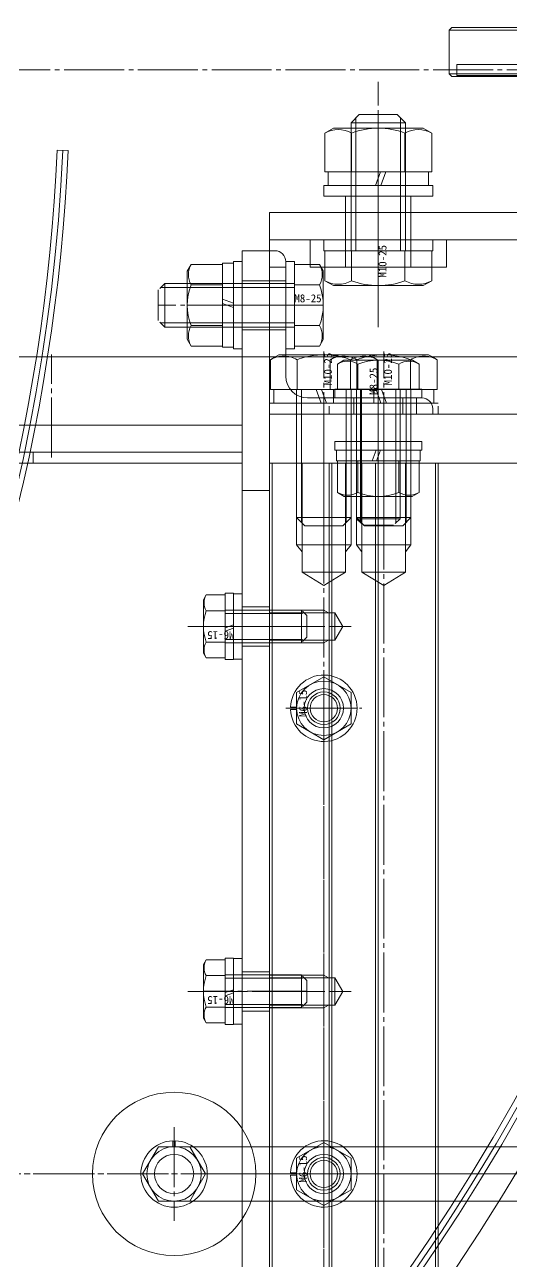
# Model space of a CAD drawing. Units: millimetres at full size. Extents: x -21196 to 21204, y -11807 to 11807.
# Drawn here: x -12851.8 to -12762.5, y -4088.9 to -3861.9 of the extents above; entities that cross this region are included whole.
import ezdxf
from ezdxf.enums import TextEntityAlignment as Align

# ---------------------------------------------------------------- set-up
doc = ezdxf.new("R2010")
doc.units = ezdxf.units.MM
doc.header["$LTSCALE"] = 0.5
doc.linetypes.add('USER4', pattern=[27.1, 22, -1.7, 1.7, -1.7])
doc.layers.add('1-0_設備-5(241129配置図菊池追記(立面図).jww)(機器配置図 260128.dwg)', color=7, linetype='Continuous', lineweight=9)
doc.styles.add('ＭＳ ゴシック', font='')
doc.styles.get('ＭＳ ゴシック').set_extended_font_data('MS Gothic')

msp = doc.modelspace()

# ---------------------------------------------------------------- linework, layer by layer
at = {"layer": '1-0_設備-5(241129配置図菊池追記(立面図).jww)(機器配置図 260128.dwg)'}
for p, q in [((-12571.8922, -3862.8558), (-12773.8922, -3862.8558)), ((-12571.8922, -3870.8558), (-12773.8922, -3870.8558)), ((-12791.8922, -3879.8558), (-12790.3922, -3878.3558)), ((-12790.9922, -3880.8558), (-12790.9922, -3878.9558)), ((-12783.3922, -3878.3558), (-12790.3922, -3878.3558)), ((-12781.8922, -3879.8558), (-12783.3922, -3878.3558)), ((-12782.7922, -3880.8558), (-12782.7922, -3878.9558)), ((-12796.7071, -3881.7594), (-12795.1422, -3880.8558)), ((-12796.7071, -3888.8558), (-12796.7071, -3881.7594)), ((-12795.1422, -3880.8558), (-12778.6422, -3880.8558)), ((-12781.8922, -3880.8558), (-12791.8922, -3880.8558)), ((-12791.8922, -3903.3558), (-12791.8922, -3880.8558)), ((-12791.7997, -3888.8558), (-12791.7997, -3881.7594)), ((-12790.9922, -3903.3558), (-12790.9922, -3880.8558)), ((-12782.7922, -3903.3558), (-12782.7922, -3880.8558)), ((-12781.9847, -3888.8558), (-12781.9847, -3881.7594)), ((-12781.8922, -3903.3558), (-12781.8922, -3880.8558)), ((-12777.0772, -3881.7594), (-12778.6422, -3880.8558)), ((-12777.0772, -3888.8558), (-12777.0772, -3881.7594)), ((-12843.8451, -3884.9777), (-12845.8432, -3884.8905)), ((-12796.7071, -3888.8558), (-12777.0772, -3888.8558)), ((-12796.0922, -3888.8558), (-12786.4823, -3888.8558)), ((-12796.0922, -3891.3558), (-12796.0922, -3888.8558)), ((-12787.3922, -3891.3558), (-12786.4823, -3888.8558)), ((-12786.3922, -3891.3558), (-12785.4823, -3888.8558)), ((-12776.8922, -3891.3558), (-12796.8922, -3891.3558)), ((-12796.8922, -3891.3558), (-12796.8922, -3893.3558)), ((-12776.8922, -3893.3558), (-12796.8922, -3893.3558)), ((-12792.8922, -3896.3558), (-12792.8922, -3893.3558)), ((-12780.8922, -3896.3558), (-12780.8922, -3893.3558)), ((-12776.8922, -3891.3558), (-12776.8922, -3893.3558)), ((-12792.8922, -3896.3558), (-12792.8922, -3901.3558)), ((-12780.8922, -3896.3558), (-12780.8922, -3901.3558)), ((-12786.8922, -3907.6058), (-12786.8922, -3900.1058)), ((-12486.8922, -3901.3558), (-12806.8922, -3901.3558)), ((-12776.8922, -3901.3558), (-12796.8922, -3901.3558)), ((-12796.8922, -3901.3558), (-12796.8922, -3903.3558)), ((-12792.8922, -3906.3558), (-12792.8922, -3901.3558)), ((-12780.8922, -3906.3558), (-12780.8922, -3901.3558)), ((-12776.8922, -3901.3558), (-12776.8922, -3903.3558)), ((-12806.8922, -3922.8558), (-12806.8922, -3903.3558)), ((-12806.8922, -3903.3558), (-12805.8922, -3903.3558)), ((-12776.8922, -3903.3558), (-12796.8922, -3903.3558)), ((-12796.7071, -3903.3558), (-12796.7071, -3908.8523)), ((-12796.7071, -3903.3558), (-12777.0772, -3903.3558)), ((-12791.7997, -3903.3558), (-12791.7997, -3908.8523)), ((-12781.9847, -3903.3558), (-12781.9847, -3908.8523)), ((-12777.0772, -3903.3558), (-12777.0772, -3908.8523)), ((-12821.9922, -3919.6058), (-12821.9922, -3907.1058)), ((-12815.4922, -3912.2279), (-12815.4922, -3905.6558)), ((-12815.4922, -3905.6558), (-12813.4922, -3905.6558)), ((-12815.4922, -3920.8614), (-12815.4922, -3905.8503)), ((-12813.4922, -3905.3558), (-12813.4922, -3921.3558)), ((-12813.4922, -3905.3558), (-12811.8922, -3905.3558)), ((-12813.4922, -3912.9558), (-12813.4922, -3905.6558)), ((-12811.8922, -3921.3558), (-12811.8922, -3905.3558)), ((-12803.8922, -3906.3558), (-12806.8922, -3906.3558)), ((-12803.8922, -3922.8558), (-12803.8922, -3905.3558)), ((-12803.8922, -3905.3558), (-12803.8922, -3921.3558)), ((-12803.8922, -3905.3558), (-12802.2922, -3905.3558)), ((-12802.2922, -3921.3558), (-12802.2922, -3905.3558)), ((-12802.2922, -3920.8614), (-12802.2922, -3905.8503)), ((-12802.2922, -3905.8503), (-12797.6882, -3905.8503)), ((-12797.6882, -3905.8503), (-12796.9922, -3907.0558)), ((-12796.9922, -3907.0558), (-12796.9922, -3919.6558)), ((-12826.0922, -3909.3558), (-12826.9922, -3910.2558)), ((-12826.0922, -3909.3558), (-12826.0922, -3917.3558)), ((-12821.9922, -3909.3558), (-12826.0922, -3909.3558)), ((-12802.2922, -3909.3558), (-12821.9922, -3909.3558)), ((-12811.8922, -3908.8558), (-12806.8922, -3908.8558)), ((-12806.8922, -3908.8558), (-12803.8922, -3908.8558)), ((-12796.7071, -3908.8523), (-12795.1422, -3909.7558)), ((-12777.0772, -3908.8523), (-12778.6422, -3909.7558)), ((-12827.2922, -3910.5558), (-12827.2922, -3916.1558)), ((-12821.9922, -3910.1058), (-12826.8422, -3910.1058)), ((-12802.2922, -3910.1058), (-12821.9922, -3910.1058)), ((-12815.4922, -3909.6031), (-12821.2673, -3909.6031)), ((-12802.2922, -3909.6031), (-12797.6882, -3909.6031)), ((-12778.6422, -3909.7558), (-12795.1422, -3909.7558)), ((-12813.4922, -3912.9558), (-12815.4922, -3912.2279)), ((-12815.4922, -3921.0558), (-12815.4922, -3913.0279)), ((-12813.4922, -3913.7558), (-12815.4922, -3913.0279)), ((-12813.4922, -3921.0558), (-12813.4922, -3913.7558)), ((-12826.0922, -3917.3558), (-12826.9922, -3916.4559)), ((-12821.9922, -3916.6058), (-12826.8422, -3916.6058)), ((-12821.9922, -3917.3558), (-12826.0922, -3917.3558)), ((-12802.2922, -3916.6058), (-12821.9922, -3916.6058)), ((-12802.2922, -3917.3558), (-12821.9922, -3917.3558)), ((-12815.4922, -3917.1086), (-12821.2673, -3917.1086)), ((-12811.8922, -3917.8558), (-12806.8922, -3917.8558)), ((-12806.8922, -3917.8558), (-12803.8922, -3917.8558)), ((-12802.2922, -3917.1086), (-12797.6882, -3917.1086)), ((-12797.6882, -3920.8614), (-12796.9922, -3919.6558)), ((-12813.4922, -3921.0558), (-12815.4922, -3921.0558)), ((-12813.4922, -3921.3558), (-12811.8922, -3921.3558)), ((-12811.8922, -4222.8558), (-12811.8922, -3922.8558)), ((-12806.8922, -3922.8558), (-12806.8922, -4222.8558)), ((-12806.8922, -3933.3558), (-12806.8922, -3922.8558)), ((-12806.7071, -3923.3594), (-12805.835, -3922.8558)), ((-12805.1422, -3922.4558), (-12805.835, -3922.8558)), ((-12794.1422, -3922.4558), (-12805.1422, -3922.4558)), ((-12803.8922, -3921.3558), (-12802.2922, -3921.3558)), ((-12803.8922, -3926.3558), (-12803.8922, -3922.8558)), ((-12802.2922, -3920.8614), (-12797.6882, -3920.8614)), ((-12795.7071, -3923.3594), (-12794.835, -3922.8558)), ((-12794.1422, -3922.4558), (-12794.835, -3922.8558)), ((-12788.6422, -3922.4558), (-12794.1422, -3922.4558)), ((-12777.6422, -3922.4558), (-12794.1422, -3922.4558)), ((-12787.897, -3922.886), (-12788.6422, -3922.4558)), ((-12787.0772, -3923.3594), (-12787.8597, -3922.9076)), ((-12776.9494, -3922.8558), (-12777.6422, -3922.4558)), ((-12776.0772, -3923.3594), (-12776.9494, -3922.8558)), ((-12806.7071, -3928.8558), (-12806.7071, -3923.3594)), ((-12801.7997, -3928.8558), (-12801.7997, -3923.3594)), ((-12795.7071, -3928.8558), (-12795.7071, -3923.3594)), ((-12794.3977, -3924.1519), (-12793.1922, -3923.4558)), ((-12794.3977, -3928.7558), (-12794.3977, -3924.1519)), ((-12793.1922, -3923.4558), (-12780.5922, -3923.4558)), ((-12791.9847, -3928.8558), (-12791.9847, -3923.3594)), ((-12790.7997, -3928.8558), (-12790.7997, -3923.3594)), ((-12790.645, -3928.7558), (-12790.645, -3924.1519)), ((-12787.0772, -3928.8558), (-12787.0772, -3923.3594)), ((-12783.1394, -3928.7558), (-12783.1394, -3924.1519)), ((-12780.9847, -3928.8558), (-12780.9847, -3923.3594)), ((-12779.3866, -3924.1519), (-12780.5922, -3923.4558)), ((-12779.3866, -3928.7558), (-12779.3866, -3924.1519)), ((-12776.0772, -3928.8558), (-12776.0772, -3923.3594)), ((-12806.7071, -3928.8558), (-12787.0772, -3928.8558)), ((-12806.0922, -3928.8558), (-12806.0922, -3931.3558)), ((-12801.8922, -3928.8558), (-12801.8922, -3952.3558)), ((-12800.9922, -3928.8558), (-12800.9922, -3953.2558)), ((-12797.3922, -3931.3558), (-12798.3021, -3928.8558)), ((-12796.3922, -3931.3558), (-12797.3021, -3928.8558)), ((-12795.7071, -3928.8558), (-12776.0772, -3928.8558)), ((-12795.0922, -3928.8558), (-12795.0922, -3931.3558)), ((-12778.8922, -3928.7558), (-12794.8922, -3928.7558)), ((-12794.8922, -3930.3558), (-12794.8922, -3928.7558)), ((-12779.3866, -3928.7558), (-12794.3977, -3928.7558)), ((-12792.7922, -3928.8558), (-12792.7922, -3953.2558)), ((-12791.8922, -3928.8558), (-12791.8922, -3952.3558)), ((-12790.8922, -3928.7558), (-12790.8922, -3948.4558)), ((-12790.8922, -3928.8558), (-12790.8922, -3952.3558)), ((-12790.1422, -3928.7558), (-12790.1422, -3948.4558)), ((-12789.9922, -3928.8558), (-12789.9922, -3953.2558)), ((-12787.6922, -3931.3558), (-12787.6922, -3928.8558)), ((-12786.3922, -3931.3558), (-12787.3021, -3928.8558)), ((-12785.3922, -3931.3558), (-12786.3021, -3928.8558)), ((-12783.6422, -3928.7558), (-12783.6422, -3948.4558)), ((-12782.8922, -3928.7558), (-12782.8922, -3948.4558)), ((-12781.7922, -3928.8558), (-12781.7922, -3953.2558)), ((-12780.8922, -3928.8558), (-12780.8922, -3952.3558)), ((-12778.8922, -3930.3558), (-12778.8922, -3928.7558)), ((-12776.6922, -3931.3558), (-12776.6922, -3928.8558)), ((-12806.8922, -3931.3558), (-12786.8922, -3931.3558)), ((-12806.8922, -3931.886), (-12806.8922, -3933.3558)), ((-12799.8922, -3930.3558), (-12778.8922, -3930.3558)), ((-12795.8922, -3931.3558), (-12775.8922, -3931.3558)), ((-12795.8922, -3931.886), (-12795.8922, -3933.3558)), ((-12794.8922, -3930.3558), (-12778.8922, -3930.3558)), ((-12791.3922, -3933.3558), (-12791.3922, -3930.3558)), ((-12786.8922, -3931.886), (-12786.8922, -3933.3558)), ((-12782.3922, -3933.3558), (-12782.3922, -3930.3558)), ((-12779.8922, -3933.3558), (-12779.8922, -3930.3558)), ((-12775.8922, -3931.886), (-12775.8922, -3933.3558)), ((-12806.8922, -3933.3558), (-12776.8922, -3933.3558)), ((-12806.8922, -3933.3558), (-12786.8922, -3933.3558)), ((-12795.8922, -3933.3558), (-12775.8922, -3933.3558)), ((-12776.8922, -3933.3558), (-12776.8922, -3932.3558)), ((-12778.8922, -3938.3558), (-12794.8922, -3938.3558)), ((-12794.8922, -3939.9558), (-12794.8922, -3938.3558)), ((-12778.8922, -3939.9558), (-12778.8922, -3938.3558)), ((-12811.8922, -3940.3558), (-13202.8922, -3940.3558)), ((-12850.2457, -3942.3558), (-12850.2457, -3940.3558)), ((-12794.8922, -3939.9558), (-12778.8922, -3939.9558)), ((-12787.2922, -3939.9558), (-12794.5922, -3939.9558)), ((-12794.5922, -3941.9558), (-12794.5922, -3939.9558)), ((-12787.2922, -3939.9558), (-12788.0201, -3941.9558)), ((-12786.4922, -3939.9558), (-12787.2201, -3941.9558)), ((-12779.1922, -3939.9558), (-12786.4922, -3939.9558)), ((-12779.1922, -3939.9558), (-12779.1922, -3941.9558)), ((-12806.8922, -4203.3558), (-12806.8922, -3942.3558)), ((-12786.8922, -3942.3558), (-12806.8922, -3942.3558)), ((-12806.3922, -4203.3558), (-12806.3922, -3942.3558)), ((-12801.8922, -3942.3558), (-12801.8922, -3957.3558)), ((-12800.8922, -3942.3558), (-12800.8922, -3962.3521)), ((-12795.8922, -3942.3558), (-12795.8922, -4203.3558)), ((-12795.8922, -3942.3558), (-12775.8922, -3942.3558)), ((-12795.3922, -3942.3558), (-12795.3922, -4203.3558)), ((-12788.0201, -3941.9558), (-12794.5922, -3941.9558)), ((-12779.3866, -3941.9558), (-12794.3977, -3941.9558)), ((-12792.8922, -3942.3558), (-12792.8922, -3962.3521)), ((-12791.8922, -3942.3558), (-12791.8922, -3957.3558)), ((-12790.8922, -3942.3558), (-12790.8922, -3957.3558)), ((-12790.645, -3941.9558), (-12790.645, -3947.7309)), ((-12789.8922, -3942.3558), (-12789.8922, -3962.3521)), ((-12787.3922, -4203.3558), (-12787.3922, -3942.3558)), ((-12779.1922, -3941.9558), (-12787.2201, -3941.9558)), ((-12786.8922, -4203.3558), (-12786.8922, -3942.3558)), ((-12783.1394, -3941.9558), (-12783.1394, -3947.7309)), ((-12781.8922, -3942.3558), (-12781.8922, -3962.3521)), ((-12780.8922, -3942.3558), (-12780.8922, -3957.3558)), ((-12776.3922, -3942.3558), (-12776.3922, -4203.3558)), ((-12775.8922, -3942.3558), (-12775.8922, -4203.3558)), ((-12811.8922, -3947.3558), (-12806.8922, -3947.3558)), ((-12780.6422, -3948.4558), (-12793.1422, -3948.4558)), ((-12790.8922, -3948.4558), (-12790.8922, -3952.5558)), ((-12790.1422, -3948.4558), (-12790.1422, -3953.3058)), ((-12783.6422, -3948.4558), (-12783.6422, -3953.3058)), ((-12782.8922, -3948.4558), (-12782.8922, -3952.5558)), ((-12801.8922, -3952.3558), (-12800.3922, -3953.8558)), ((-12791.8922, -3952.3558), (-12801.8922, -3952.3558)), ((-12791.8922, -3952.3558), (-12793.3922, -3953.8558)), ((-12790.8922, -3952.3558), (-12789.3922, -3953.8558)), ((-12780.8922, -3952.3558), (-12790.8922, -3952.3558)), ((-12790.8922, -3952.5558), (-12782.8922, -3952.5558)), ((-12790.8922, -3952.5558), (-12789.9922, -3953.4558)), ((-12782.8922, -3952.5558), (-12783.7922, -3953.4558)), ((-12780.8922, -3952.3558), (-12782.3922, -3953.8558)), ((-12793.3922, -3953.8558), (-12800.3922, -3953.8558)), ((-12789.6922, -3953.7558), (-12784.0922, -3953.7558)), ((-12782.3922, -3953.8558), (-12789.3922, -3953.8558)), ((-12801.8922, -3957.3558), (-12800.8922, -3958.6549)), ((-12801.8922, -3957.3558), (-12791.8922, -3957.3558)), ((-12791.8922, -3957.3558), (-12792.8922, -3958.6549)), ((-12780.8922, -3957.3558), (-12790.8922, -3957.3558)), ((-12790.8922, -3957.3558), (-12789.8922, -3958.6549)), ((-12780.8922, -3957.3558), (-12781.8922, -3958.6549)), ((-12796.8922, -3964.8058), (-12800.8922, -3962.3521)), ((-12800.8922, -3962.3521), (-12796.8922, -3962.3521)), ((-12785.8922, -3964.8058), (-12781.8922, -3962.3521)), ((-12781.8922, -3962.3521), (-12785.8922, -3962.3521)), ((-12814.9922, -3966.2256), (-12814.9922, -3972.5716)), ((-12813.4922, -3966.2256), (-12814.9922, -3966.2256)), ((-12813.4922, -3966.2256), (-12813.4922, -3972.0256)), ((-12818.4879, -3966.5521), (-12818.9922, -3967.4256)), ((-12818.9922, -3967.4256), (-12818.9922, -3977.2256)), ((-12814.9922, -3966.5521), (-12818.4879, -3966.5521)), ((-12814.9922, -3966.5521), (-12814.9922, -3978.0991)), ((-12813.4922, -3978.3256), (-12813.4922, -3966.3256)), ((-12813.4922, -3966.3256), (-12811.8922, -3966.3256)), ((-12811.8922, -3978.3256), (-12811.8922, -3966.3256)), ((-12814.9922, -3969.4389), (-12818.4879, -3969.4389)), ((-12814.9922, -3969.3256), (-12800.9922, -3969.3256)), ((-12814.9922, -3969.9256), (-12800.7922, -3969.9256)), ((-12811.8922, -3968.7558), (-12806.8922, -3968.7558)), ((-12806.8922, -3969.3558), (-12796.8922, -3969.3558)), ((-12800.9922, -3969.3256), (-12800.9922, -3975.3256)), ((-12800.7922, -3969.5256), (-12799.9922, -3970.3256)), ((-12799.9922, -3970.3256), (-12799.9922, -3974.3256)), ((-12796.0262, -3969.8558), (-12796.8922, -3969.3558)), ((-12794.8922, -3969.8558), (-12793.39, -3972.3558)), ((-12813.4922, -3972.0256), (-12814.9922, -3972.5716)), ((-12813.4922, -3972.6256), (-12814.9922, -3973.1716)), ((-12813.4922, -3972.6256), (-12813.4922, -3978.4256)), ((-12793.39, -3972.3558), (-12794.8922, -3974.8558)), ((-12814.9922, -3975.2124), (-12818.4879, -3975.2124)), ((-12814.9922, -3973.1716), (-12814.9922, -3978.4256)), ((-12814.9922, -3974.7256), (-12800.7922, -3974.7256)), ((-12814.9922, -3975.3256), (-12800.9922, -3975.3256)), ((-12794.8922, -3974.8558), (-12806.8922, -3974.8558)), ((-12800.7922, -3975.1256), (-12799.9922, -3974.3256)), ((-12796.0262, -3974.8558), (-12796.8922, -3975.3558)), ((-12818.4879, -3978.0991), (-12818.9922, -3977.2256)), ((-12811.8922, -3975.9558), (-12806.8922, -3975.9558)), ((-12814.9922, -3978.0991), (-12818.4879, -3978.0991)), ((-12814.9922, -3978.4256), (-12813.4922, -3978.4256)), ((-12813.4922, -3978.3256), (-12811.8922, -3978.3256)), ((-12791.8922, -3984.4691), (-12796.8922, -3981.5823)), ((-12791.8922, -3990.2426), (-12791.8922, -3984.4691)), ((-12801.8922, -3987.1308), (-12802.988, -3987.1308)), ((-12801.8922, -3987.5808), (-12802.988, -3987.5808)), ((-12801.8922, -3990.2426), (-12796.8922, -3993.1293)), ((-12796.8922, -3993.1293), (-12791.8922, -3990.2426)), ((-12818.4879, -4033.5521), (-12818.9922, -4034.4256)), ((-12814.9922, -4033.5521), (-12818.4879, -4033.5521)), ((-12814.9922, -4033.2256), (-12814.9922, -4039.5716)), ((-12813.4922, -4033.2256), (-12814.9922, -4033.2256)), ((-12814.9922, -4033.5521), (-12814.9922, -4045.0991)), ((-12813.4922, -4033.2256), (-12813.4922, -4039.0256)), ((-12813.4922, -4045.3256), (-12813.4922, -4033.3256)), ((-12813.4922, -4033.3256), (-12811.8922, -4033.3256)), ((-12811.8922, -4045.3256), (-12811.8922, -4033.3256)), ((-12818.9922, -4034.4256), (-12818.9922, -4044.2256)), ((-12814.9922, -4036.4389), (-12818.4879, -4036.4389)), ((-12814.9922, -4036.3256), (-12800.9922, -4036.3256)), ((-12811.8922, -4035.7558), (-12806.8922, -4035.7558)), ((-12806.8922, -4036.3558), (-12796.8922, -4036.3558)), ((-12800.9922, -4036.3256), (-12800.9922, -4042.3256)), ((-12800.7922, -4036.5256), (-12799.9922, -4037.3256)), ((-12796.0262, -4036.8558), (-12796.8922, -4036.3558)), ((-12814.9922, -4036.9256), (-12800.7922, -4036.9256)), ((-12799.9922, -4037.3256), (-12799.9922, -4041.3256)), ((-12794.8922, -4036.8558), (-12793.39, -4039.3558)), ((-12813.4922, -4039.0256), (-12814.9922, -4039.5716)), ((-12813.4922, -4039.6256), (-12814.9922, -4040.1716)), ((-12814.9922, -4040.1716), (-12814.9922, -4045.4256)), ((-12813.4922, -4039.6256), (-12813.4922, -4045.4256)), ((-12793.39, -4039.3558), (-12794.8922, -4041.8558)), ((-12814.9922, -4042.2124), (-12818.4879, -4042.2124)), ((-12814.9922, -4041.7256), (-12800.7922, -4041.7256)), ((-12814.9922, -4042.3256), (-12800.9922, -4042.3256)), ((-12811.8922, -4042.9558), (-12806.8922, -4042.9558)), ((-12794.8922, -4041.8558), (-12806.8922, -4041.8558)), ((-12800.7922, -4042.1256), (-12799.9922, -4041.3256)), ((-12796.0262, -4041.8558), (-12796.8922, -4042.3558)), ((-12818.4879, -4045.0991), (-12818.9922, -4044.2256)), ((-12814.9922, -4045.0991), (-12818.4879, -4045.0991)), ((-12814.9922, -4045.4256), (-12813.4922, -4045.4256)), ((-12813.4922, -4045.3256), (-12811.8922, -4045.3256)), ((-12827.2789, -4067.8558), (-12830.1657, -4072.8558)), ((-12824.6172, -4067.8558), (-12824.6172, -4066.76)), ((-12704.3922, -4067.8558), (-12824.3922, -4067.8558)), ((-12824.1672, -4067.8558), (-12824.1672, -4066.76)), ((-12791.8922, -4069.9691), (-12796.8922, -4067.0823)), ((-12791.8922, -4075.7426), (-12791.8922, -4069.9691)), ((-12830.1657, -4072.8558), (-12827.2789, -4077.8558)), ((-12821.5054, -4077.8558), (-12818.6187, -4072.8558)), ((-12801.8922, -4072.6308), (-12802.988, -4072.6308)), ((-12771.8922, -4072.8558), (-12521.8922, -4072.8558)), ((-12801.8922, -4073.0808), (-12802.988, -4073.0808)), ((-12801.8922, -4075.7426), (-12796.8922, -4078.6293)), ((-12796.8922, -4078.6293), (-12791.8922, -4075.7426)), ((-12827.2789, -4077.8558), (-12821.5054, -4077.8558)), ((-12704.3922, -4077.8558), (-12824.3922, -4077.8558))]:
    msp.add_line(p, q, dxfattribs=at)
at = {"layer": '1-0_設備-5(241129配置図菊池追記(立面図).jww)(機器配置図 260128.dwg)', "linetype": 'USER4'}
for p, q in [((-13020.7215, -3870.1471), (-12702.0215, -3870.1471)), ((-12786.8922, -3917.3558), (-12786.8922, -3872.3558)), ((-12786.8922, -3878.3558), (-12786.8922, -3909.7558)), ((-12786.8922, -3886.3558), (-12786.8922, -3911.3558)), ((-12786.8922, -3890.8558), (-12786.8922, -3909.7558)), ((-12796.9922, -3913.3558), (-12827.2922, -3913.3558)), ((-12821.8922, -3913.3558), (-12796.8922, -3913.3558)), ((-12811.8922, -3913.3558), (-12798.8922, -3913.3558)), ((-12846.8922, -3941.3256), (-12846.8922, -3922.4256)), ((-12796.8922, -3953.8558), (-12796.8922, -3921.8558)), ((-12785.8922, -3953.8558), (-12785.8922, -3921.8558)), ((-12786.8922, -3923.4558), (-12786.8922, -3953.7558)), ((-12786.8922, -3938.3558), (-12786.8922, -3925.3558)), ((-12785.8922, -3942.3558), (-12785.8922, -3933.3558)), ((-12796.8922, -4208.3558), (-12796.8922, -3937.3558)), ((-12785.8922, -3937.3558), (-12785.8922, -4208.3558)), ((-12821.8922, -3972.3558), (-12796.8922, -3972.3558)), ((-12799.9922, -3972.3256), (-12818.9922, -3972.3256)), ((-12809.3922, -3972.3558), (-12791.8922, -3972.3558)), ((-12796.8922, -4165.3558), (-12796.8922, -3980.3558)), ((-12796.8922, -3993.4558), (-12796.8922, -3981.2558)), ((-12803.8922, -3987.3558), (-12789.8922, -3987.3558)), ((-12790.7922, -3987.3558), (-12802.9922, -3987.3558)), ((-12791.8922, -3987.3558), (-12801.8922, -3987.3558)), ((-12821.8922, -4039.3558), (-12796.8922, -4039.3558)), ((-12799.9922, -4039.3256), (-12818.9922, -4039.3256)), ((-12809.3922, -4039.3558), (-12791.8922, -4039.3558)), ((-12824.3922, -4064.2558), (-12824.3922, -4081.4558)), ((-12796.8922, -4078.9558), (-12796.8922, -4066.7558)), ((-12811.8922, -4072.8558), (-13211.8922, -4072.8558)), ((-12473.3922, -4072.8558), (-13056.8922, -4072.8558)), ((-12821.8922, -4072.8558), (-12796.8922, -4072.8558)), ((-12481.8922, -4072.8558), (-12811.8922, -4072.8558)), ((-12790.7922, -4072.8558), (-12802.9922, -4072.8558)), ((-12791.8922, -4072.8558), (-12801.8922, -4072.8558))]:
    msp.add_line(p, q, dxfattribs=at)
at = {"layer": '1-0_設備-5(241129配置図菊池追記(立面図).jww)(機器配置図 260128.dwg)'}
for points in [[(-12572.3922, -3862.3558), (-12773.3922, -3862.3558), (-12773.8922, -3862.8558), (-12773.8922, -3870.8558), (-12773.3922, -3871.3558), (-12572.3922, -3871.3558), (-12571.8922, -3870.8558), (-12571.8922, -3862.8558)], [(-12774.3922, -3906.3558), (-12774.3922, -3901.3558), (-12799.3922, -3901.3558), (-12799.3922, -3906.3558)], [(-12486.8922, -3933.3558), (-12806.8922, -3933.3558), (-12806.8922, -3942.3558), (-12486.8922, -3942.3558)]]:
    msp.add_lwpolyline(points, close=True, dxfattribs=at)
for points in [[(-12712.4916, -3871.1471), (-12772.4916, -3871.1471), (-12772.4916, -3869.1471), (-12712.4916, -3869.1471)], [(-12781.8922, -3880.8558), (-12781.8922, -3879.8558), (-12791.8922, -3879.8558), (-12791.8922, -3880.8558)], [(-12785.4823, -3888.8558), (-12777.6922, -3888.8558), (-12777.6922, -3891.3558)], [(-12709.0422, -3896.3558), (-12806.8922, -3896.3558), (-12806.8922, -3922.8558)], [(-12806.8922, -3922.8558), (-12806.8922, -3903.3558), (-12811.8922, -3903.3558), (-12811.8922, -3922.8558)], [(-12815.4922, -3905.8503), (-12821.2673, -3905.8503), (-12821.9922, -3907.1058)], [(-12815.4922, -3920.8614), (-12821.2673, -3920.8614), (-12821.9922, -3919.6058)], [(-13036.8922, -3922.8558), (-12481.8922, -3922.8558), (-12481.8922, -4222.8558)], [(-12806.8922, -3922.8558), (-12806.8922, -4222.8558), (-12806.8922, -4242.3558)], [(-13202.8922, -3935.3558), (-12811.8922, -3935.3558), (-12811.8922, -4210.3558), (-13202.8922, -4210.3558)], [(-13202.8922, -3942.3558), (-12811.8922, -3942.3558), (-12811.8922, -3940.3558)], [(-12794.3977, -3941.9558), (-12794.3977, -3947.7309), (-12793.1422, -3948.4558)], [(-12779.3866, -3941.9558), (-12779.3866, -3947.7309), (-12780.6422, -3948.4558)], [(-12796.8922, -3964.8058), (-12792.8922, -3962.3521), (-12796.8922, -3962.3521)], [(-12785.8922, -3964.8058), (-12789.8922, -3962.3521), (-12785.8922, -3962.3521)], [(-12806.8922, -3975.3558), (-12796.8922, -3975.3558), (-12796.8922, -3969.3558)], [(-12806.8922, -3969.8558), (-12794.8922, -3969.8558), (-12794.8922, -3974.8558)], [(-12796.8922, -3981.5823), (-12801.8922, -3984.4691), (-12801.8922, -3990.2426)], [(-12806.8922, -4042.3558), (-12796.8922, -4042.3558), (-12796.8922, -4036.3558)], [(-12806.8922, -4036.8558), (-12794.8922, -4036.8558), (-12794.8922, -4041.8558)], [(-12818.6187, -4072.8558), (-12821.5054, -4067.8558), (-12827.2789, -4067.8558)], [(-12796.8922, -4067.0823), (-12801.8922, -4069.9691), (-12801.8922, -4075.7426)]]:
    msp.add_lwpolyline(points, dxfattribs=at)
for centre, radius in [((-13099.5215, -3870.1471), 388.031), ((-12796.8922, -3987.3558), 5), ((-12796.8922, -3987.3558), 3.6), ((-12796.8922, -3987.3558), 3), ((-12796.8922, -3987.3558), 2.5), ((-12824.3922, -4072.8558), 15), ((-12824.3922, -4072.8558), 5), ((-12796.8922, -4072.8558), 5), ((-12824.3922, -4072.8558), 3.6), ((-12796.8922, -4072.8558), 3.6), ((-12796.8922, -4072.8558), 3), ((-12796.8922, -4072.8558), 2.5)]:
    msp.add_circle(centre, radius, dxfattribs=at)
for centre, radius, start, end in [((-13099.5215, -3870.1471), 394, 287.732, 72.268), ((-13099.5215, -3870.1471), 389.031, 287.966, 72.034), ((-13099.5215, -3870.1471), 387.031, 288.062, 71.938), ((-12794.2534, -3886.0093), 4.907, 60, 120), ((-12786.8922, -3894.635), 13.779, 69.136, 110.864), ((-12779.531, -3886.0093), 4.907, 60, 120), ((-13183.5215, -3870.1471), 339, 289.876, 357.5), ((-13183.5215, -3870.1471), 340, 306.87, 357.5), ((-13183.5215, -3870.1471), 338, 307.125, 357.5), ((-12805.8922, -3905.3558), 2, 0, 90), ((-12818.0173, -3907.7267), 3.753, 150, 210), ((-12800.9382, -3907.7267), 3.753, 330, 30), ((-12794.2534, -3904.6023), 4.907, 240, 300), ((-12786.8922, -3895.9766), 13.779, 249.136, 290.864), ((-12779.531, -3904.6023), 4.907, 240, 300), ((-12811.9156, -3913.3558), 10.077, 158.135, 201.865), ((-12807.4572, -3913.3558), 10.465, 338.986, 21.014), ((-12818.0173, -3918.985), 3.753, 150, 210), ((-12800.9382, -3918.985), 3.753, 330, 30), ((-12804.2534, -3927.6093), 4.907, 104.389, 120), ((-12804.2534, -3927.6093), 4.907, 75.611, 104.389), ((-12804.2534, -3927.6093), 4.907, 60, 75.611), ((-12796.8922, -3936.235), 13.779, 103.839, 110.864), ((-12796.8922, -3936.235), 13.779, 80.017, 103.839), ((-12793.2534, -3927.6093), 4.907, 104.389, 120), ((-12796.8922, -3936.235), 13.779, 69.136, 80.017), ((-12793.2534, -3927.6093), 4.907, 75.611, 104.389), ((-12793.2534, -3927.6093), 4.907, 60, 75.611), ((-12789.531, -3927.6093), 4.907, 105.746, 120), ((-12789.531, -3927.6093), 4.907, 74.254, 105.746), ((-12785.8922, -3936.235), 13.779, 103.839, 110.864), ((-12785.8922, -3936.235), 13.779, 76.161, 103.839), ((-12789.531, -3927.6093), 4.907, 60, 74.254), ((-12785.8922, -3936.235), 13.779, 69.136, 76.161), ((-12778.531, -3927.6093), 4.907, 104.389, 120), ((-12778.531, -3927.6093), 4.907, 75.611, 104.389), ((-12778.531, -3927.6093), 4.907, 60, 75.611), ((-12792.5214, -3927.4019), 3.753, 60, 120), ((-12786.8922, -3933.9208), 10.465, 68.986, 111.014), ((-12781.263, -3927.4019), 3.753, 60, 120), ((-12799.8922, -3926.3558), 4, 180, 270), ((-12778.8922, -3932.3558), 2, 0, 90), ((-12792.5214, -3944.4809), 3.753, 240, 300), ((-12786.8922, -3938.3793), 10.077, 248.135, 291.865), ((-12781.263, -3944.4809), 3.753, 240, 300), ((-12815.9879, -3967.9955), 2.887, 150, 210), ((-12810.478, -3972.3256), 8.514, 160.181, 199.819), ((-12815.9879, -3976.6557), 2.887, 150, 210), ((-12796.8922, -3987.3558), 6.1, 182.114, 177.886), ((-12815.9879, -4034.9955), 2.887, 150, 210), ((-12810.478, -4039.3256), 8.514, 160.181, 199.819), ((-12815.9879, -4043.6557), 2.887, 150, 210), ((-12824.3922, -4072.8558), 6.1, 92.114, 87.886), ((-12824.3922, -4072.8558), 5, 90, 270), ((-12824.3922, -4072.8558), 6, 87.886, 92.149), ((-12796.8922, -4072.8558), 6.1, 182.114, 177.886)]:
    msp.add_arc(centre, radius, start, end, dxfattribs=at)

# ---------------------------------------------------------------- texts
at = {"layer": '1-0_設備-5(241129配置図菊池追記(立面図).jww)(機器配置図 260128.dwg)', "style": 'ＭＳ ゴシック'}
for s, rotation, p in [('M10-25', 90, (-12784.9468, -3908.2925)), ('M10-25', 90, (-12794.9468, -3928.0758)), ('M10-25', 90, (-12783.9468, -3928.0758)), ('M8-25', 90, (-12786.6021, -3929.816)), ('M6-15', 180, (-12813.3021, -3972.7671)), ('M6-15', 90, (-12799.5358, -3988.9492)), ('M6-15', 180, (-12813.3021, -4039.7671)), ('M6-15', 90, (-12799.5358, -4074.4492))]:
    msp.add_text(s, height=1.469, rotation=rotation, dxfattribs=at).set_placement(p, align=Align.BOTTOM_LEFT)
msp.add_text('M8-25', height=1.469, dxfattribs=at).set_placement((-12802.2967, -3913.2612), align=Align.BOTTOM_LEFT)

doc.saveas('drawing.dxf')
